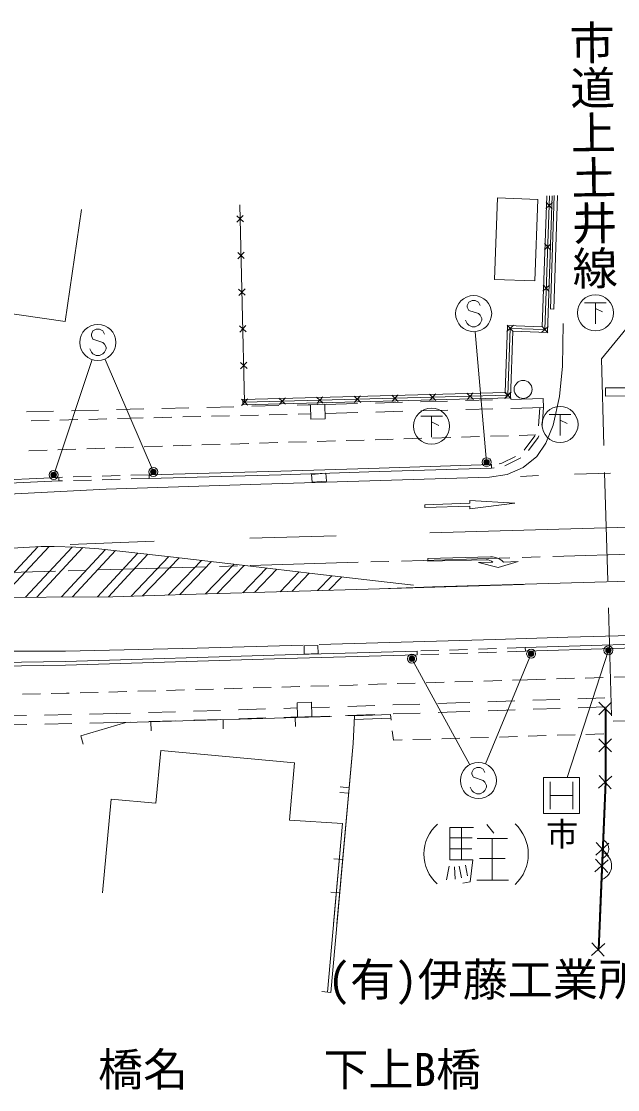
# Model space of a CAD drawing. Units: millimetres, scale not verified. Extents: x 40000 to 680000, y 20000 to 380000.
# Drawn here: x 411050 to 444123, y 256144 to 315375 of the extents above; entities that cross this region are included whole.
import ezdxf
from ezdxf.enums import TextEntityAlignment as Align

# ---------------------------------------------------------------- set-up
doc = ezdxf.new("R2010")
doc.units = ezdxf.units.MM
doc.header["$LTSCALE"] = 1000
doc.header["$PDMODE"] = 32
doc.header["$PDSIZE"] = 500
doc.linetypes.add('DASHED', pattern=[7.5, 6, -1.5])
for name, color, linetype, lineweight in [('M-BGD', 7, 'Continuous', 13), ('M-BGD-EXST', 7, 'Continuous', 13), ('M-BMK', 2, 'Continuous', 13), ('M-BMK-HTXT', 7, 'Continuous', 13), ('M-STR-HTXT', 7, 'Continuous', 13), ('M-STR-STR1', 1, 'DASHED', 13), ('M-STR-STRC', 7, 'Continuous', 13)]:
    doc.layers.add(name, color=color, linetype=linetype, lineweight=lineweight)
doc.styles.add('@ＭＳ ゴシック', font='')
doc.styles.add('ＭＳ ゴシック', font='')
doc.styles.get('@ＭＳ ゴシック').set_extended_font_data('@MS Gothic')
doc.styles.get('ＭＳ ゴシック').set_extended_font_data('MS Gothic')

msp = doc.modelspace()

# ---------------------------------------------------------------- linework, layer by layer
at = {"layer": 'M-BGD'}
for p, q in [((440189, 305700), (439940, 298441)), ((440339, 305704), (440084, 298286)), ((440489, 305709), (440229, 298130)), ((440396, 299417), (440605, 305712)), ((440576, 299411), (440786, 305717)), ((423435, 294260), (423163, 305196)), ((437452, 305589), (437286, 301064)), ((437452, 305589), (439700, 305507)), ((439700, 305507), (439534, 300981)), ((440504, 305340), (440138, 304999)), ((440491, 304987), (440150, 305352)), ((413480, 298729), (414395, 304937)), ((423001, 304596), (423363, 304251)), ((423009, 304242), (423354, 304605)), ((440425, 303045), (440059, 302704)), ((440413, 302692), (440071, 303057)), ((423051, 302563), (423414, 302218)), ((423060, 302210), (423405, 302572)), ((439534, 300981), (437286, 301058)), ((423102, 300530), (423464, 300186)), ((423111, 300177), (423455, 300539)), ((440346, 300751), (439980, 300410)), ((440334, 300397), (439993, 300763)), ((405408, 299908), (413480, 298729)), ((440394, 299429), (440576, 299411)), ((437994, 298538), (438335, 298172)), ((423153, 298498), (423515, 298153)), ((423162, 298144), (423506, 298506)), ((437886, 294789), (438020, 298510)), ((437982, 298185), (438348, 298525)), ((438020, 298510), (439940, 298441)), ((438030, 294643), (438165, 298355)), ((438165, 298355), (440084, 298286)), ((438175, 294497), (438309, 298200)), ((438309, 298200), (440229, 298130)), ((440267, 298456), (439901, 298115)), ((440267, 298456), (439902, 298115)), ((439914, 298469), (440255, 298102)), ((440255, 298103), (439914, 298468)), ((423203, 296465), (423566, 296120)), ((423212, 296111), (423557, 296474)), ((423617, 294088), (423254, 294432)), ((423254, 294432), (423616, 294088)), ((423263, 294079), (423607, 294441)), ((423263, 294079), (423608, 294441)), ((437886, 294789), (423331, 294407)), ((423339, 294107), (423332, 294407)), ((438175, 294497), (423339, 294107)), ((438030, 294643), (423435, 294260)), ((427787, 294197), (427424, 294541)), ((427433, 294188), (427777, 294551)), ((429872, 294252), (429509, 294596)), ((429518, 294243), (429862, 294605)), ((434042, 294362), (433679, 294706)), ((433688, 294352), (434032, 294715)), ((437191, 294386), (435692, 294346)), ((436127, 294416), (435764, 294760)), ((435773, 294407), (436117, 294770)), ((437847, 294473), (438213, 294813)), ((438212, 294471), (437849, 294815)), ((437858, 294462), (438202, 294824)), ((437860, 294826), (438201, 294460)), ((439996, 294460), (438191, 294412)), ((440009, 293960), (439996, 294460)), ((415329, 293823), (413829, 293784)), ((417089, 293869), (416329, 293849)), ((417841, 293887), (417090, 293869)), ((420340, 293948), (418841, 293911)), ((422840, 294009), (421340, 293972)), ((425339, 294070), (423839, 294033)), ((427090, 294113), (426339, 294094)), ((427956, 294149), (426960, 294116)), ((429694, 294188), (427889, 294141)), ((432193, 294254), (430693, 294214)), ((434692, 294320), (433193, 294280)), ((434705, 293820), (433205, 293781)), ((437204, 293886), (435705, 293846)), ((440009, 293960), (438204, 293912)), ((439808, 293955), (439735, 292957)), ((440009, 293960), (439935, 292963)), ((412830, 293758), (411330, 293720)), ((412592, 293252), (411592, 293226)), ((414191, 293293), (413192, 293268)), ((415791, 293335), (414791, 293309)), ((417102, 293369), (416391, 293350)), ((417804, 293386), (417102, 293369)), ((419403, 293425), (418403, 293400)), ((421003, 293464), (420003, 293439)), ((422602, 293503), (421602, 293478)), ((424202, 293542), (423202, 293518)), ((425801, 293581), (424801, 293557)), ((427103, 293613), (426401, 293596)), ((429707, 293688), (427902, 293641)), ((432206, 293754), (430706, 293715)), ((424268, 291988), (425267, 292018)), ((425867, 292036), (426866, 292066)), ((427466, 292083), (428466, 292113)), ((429066, 292131), (430065, 292161)), ((430665, 292178), (431349, 292199)), ((431349, 292199), (431664, 292208)), ((432264, 292226), (433264, 292256)), ((433863, 292274), (434863, 292304)), ((435463, 292322), (436462, 292352)), ((437062, 292370), (438061, 292400)), ((438661, 292418), (439579, 292446)), ((439536, 292392), (438930, 291596)), ((439718, 292301), (439171, 291584)), ((439750, 292394), (439718, 292301)), ((411474, 291572), (412474, 291607)), ((413073, 291627), (414073, 291662)), ((414673, 291682), (415672, 291717)), ((416272, 291738), (417271, 291772)), ((417871, 291793), (418870, 291827)), ((419470, 291846), (420469, 291875)), ((421069, 291893), (422069, 291923)), ((422668, 291941), (423668, 291970)), ((437703, 290870), (437550, 290851)), ((438460, 291247), (437703, 290870)), ((438754, 291171), (437860, 290725)), ((418130, 290234), (417130, 290205)), ((425448, 290440), (418130, 290234)), ((418135, 290034), (418130, 290234)), ((425453, 290240), (418135, 290034)), ((437123, 290798), (437129, 290598)), ((437275, 290616), (437129, 290598)), ((413331, 290096), (413129, 290091)), ((413135, 289891), (413129, 290091)), ((413337, 289896), (413135, 289891)), ((414931, 290142), (413931, 290114)), ((414937, 289942), (413937, 289914)), ((416530, 290188), (415531, 290159)), ((416536, 289988), (415536, 289960)), ((418135, 290034), (417136, 290005)), ((433001, 280460), (433008, 280260)), ((434202, 280498), (433203, 280467)), ((434209, 280298), (433209, 280267)), ((435802, 280549), (434802, 280517)), ((435808, 280349), (434808, 280317)), ((437401, 280600), (436401, 280568)), ((437407, 280400), (436408, 280368)), ((439000, 280650), (438001, 280619)), ((439006, 280450), (438007, 280419)), ((439000, 280650), (439006, 280450)), ((442327, 278966), (443327, 278995)), ((443926, 279012), (444926, 279041)), ((422305, 278372), (423304, 278401)), ((423904, 278418), (424903, 278447)), ((425503, 278465), (426503, 278494)), ((427103, 278511), (428102, 278540)), ((428702, 278558), (429452, 278579)), ((429452, 278579), (429701, 278587)), ((430301, 278605), (431301, 278636)), ((431900, 278654), (432900, 278684)), ((433500, 278703), (434499, 278733)), ((435099, 278751), (436098, 278782)), ((436698, 278800), (437698, 278830)), ((438297, 278849), (439128, 278874)), ((439128, 278874), (440128, 278903)), ((440728, 278920), (441727, 278949)), ((411109, 278076), (412108, 278093)), ((412708, 278103), (413556, 278118)), ((413556, 278118), (413708, 278122)), ((414308, 278139), (415307, 278168)), ((415907, 278186), (416907, 278215)), ((417507, 278232), (418506, 278261)), ((419106, 278279), (420105, 278308)), ((420705, 278325), (421705, 278354)), ((443415, 277867), (441915, 277817)), ((424600, 277252), (423101, 277205)), ((426354, 277307), (425600, 277283)), ((428149, 277356), (427148, 277323)), ((430648, 277439), (429149, 277389)), ((433147, 277523), (431648, 277473)), ((435148, 277589), (434146, 277556)), ((435919, 277615), (435148, 277589)), ((438417, 277699), (436918, 277649)), ((440916, 277783), (439417, 277733)), ((440931, 277283), (439432, 277233)), ((443429, 277367), (441930, 277317)), ((443782, 276922), (443074, 277629)), ((443782, 277629), (443075, 276922)), ((411338, 276894), (409839, 276864)), ((413838, 276945), (412338, 276915)), ((416350, 276995), (414838, 276965)), ((417104, 277018), (416350, 276995)), ((419603, 277096), (418103, 277050)), ((422101, 277174), (420602, 277127)), ((422116, 276674), (420616, 276628)), ((422236, 276658), (422250, 276158)), ((424614, 276752), (423115, 276706)), ((426369, 276807), (425614, 276784)), ((426234, 276773), (426249, 276273)), ((428166, 276856), (427163, 276823)), ((429524, 276867), (429024, 276887)), ((430664, 276940), (429165, 276890)), ((431518, 276944), (429524, 276867)), ((431526, 276744), (429532, 276667)), ((431555, 276627), (431518, 276944)), ((433163, 277023), (431664, 276973)), ((435165, 277090), (434162, 277056)), ((435933, 277116), (435165, 277090)), ((438432, 277199), (436933, 277149)), ((411350, 276395), (409850, 276365)), ((413849, 276445), (412350, 276415)), ((416362, 276495), (414849, 276465)), ((417118, 276519), (416362, 276495)), ((419617, 276597), (418117, 276550)), ((418238, 276543), (418252, 276043)), ((431685, 275518), (431625, 276032)), ((444566, 276600), (443879, 276576)), ((414343, 275770), (414483, 275290)), ((432167, 275533), (431685, 275518)), ((433767, 275581), (432767, 275551)), ((435366, 275629), (434366, 275599)), ((436965, 275677), (435966, 275647)), ((438564, 275725), (437565, 275695)), ((440164, 275774), (439164, 275744)), ((441763, 275822), (440763, 275792)), ((443362, 275870), (442363, 275840)), ((443782, 275587), (443075, 274879)), ((443782, 274880), (443075, 275587)), ((418782, 274939), (418517, 272020)), ((440004, 271453), (440004, 273453)), ((440004, 273453), (442004, 273453)), ((440379, 273203), (440379, 271703)), ((441629, 273203), (441629, 271703)), ((442004, 273453), (442004, 271453)), ((443797, 273529), (443061, 272852)), ((443767, 272822), (443091, 273559)), ((429212, 272577), (428714, 272622)), ((429239, 272879), (428741, 272924)), ((440379, 272453), (441629, 272453)), ((442004, 271453), (440004, 271453)), ((436873, 270853), (437250, 270362)), ((436873, 270853), (437250, 270362)), ((436127, 270673), (434815, 270673)), ((434815, 270673), (434815, 268878)), ((436127, 270673), (434815, 270673)), ((434815, 270673), (434815, 268878)), ((434815, 270099), (436045, 270099)), ((434815, 270099), (436045, 270099)), ((435471, 270673), (435471, 268878)), ((435471, 270673), (435471, 268878)), ((436332, 270067), (438012, 270067)), ((436332, 270067), (438012, 270067)), ((437160, 270067), (437160, 267755)), ((437160, 270067), (437160, 267755)), ((443640, 269818), (442904, 269141)), ((443610, 269111), (442934, 269848)), ((428877, 268895), (428379, 268940)), ((434815, 269493), (436037, 269493)), ((434815, 269493), (436037, 269493)), ((436455, 268952), (437889, 268952)), ((436455, 268952), (437889, 268952)), ((443571, 268182), (442894, 268918)), ((434783, 268542), (434627, 267780)), ((434783, 268542), (434627, 267780)), ((434815, 268878), (436086, 268878)), ((434815, 268878), (436086, 268878)), ((435070, 268501), (435119, 267821)), ((435070, 268501), (435119, 267821)), ((435332, 268542), (435463, 267895)), ((435332, 268542), (435463, 267895)), ((435684, 268583), (435799, 268001)), ((435684, 268583), (435799, 268001)), ((436086, 268878), (435947, 267657)), ((436086, 268878), (435947, 267657)), ((443601, 268889), (442864, 268212)), ((436307, 267755), (438061, 267755)), ((436307, 267755), (438061, 267755)), ((435947, 267657), (435529, 267583)), ((435947, 267657), (435529, 267583)), ((428710, 267056), (428212, 267101)), ((443404, 264248), (442668, 263572)), ((443374, 263542), (442698, 264278)), ((428209, 261535), (427711, 261580))]:
    msp.add_line(p, q, dxfattribs=at)
at = {"layer": 'M-BGD', "color": 5}
for p, q in [((425702, 294143), (425339, 294487)), ((425348, 294133), (425692, 294496)), ((431957, 294307), (431594, 294651)), ((431603, 294298), (431947, 294660))]:
    msp.add_line(p, q, dxfattribs=at)
at = {"layer": 'M-BGD'}
for points in [[(427909, 293343), (427889, 294142), (427090, 294121), (427110, 293322)], [(427178, 289824), (427975, 289884), (427942, 290318), (427145, 290258)], [(426743, 280297), (427516, 280320), (427502, 280777), (426729, 280754)], [(427139, 277619), (426345, 277595), (426369, 276801), (427163, 276826)]]:
    msp.add_lwpolyline(points, close=True, dxfattribs=at)
for points in [[(437123, 290798), (430315, 290589), (425447, 290440)], [(437129, 290598), (430321, 290390), (425453, 290240)], [(413126, 290090), (404858, 289714), (397543, 289400), (392679, 289187)], [(413135, 289891), (404867, 289514), (397552, 289200), (392688, 288988)], [(439000, 280650), (448733, 280952), (457255, 281189)], [(439006, 280450), (448739, 280752), (457260, 280989)], [(433001, 280460), (425687, 280246), (413494, 279878), (406176, 279772)], [(433007, 280260), (425693, 280046), (413499, 279678), (406179, 279572)], [(443428, 277276), (443429, 273190), (443036, 263910)], [(443096, 263908), (443489, 273189), (443488, 277276)], [(443428, 277276), (443429, 273190), (443115, 265769)], [(443175, 265771), (443489, 273189), (443488, 277276)], [(414343, 275770), (416852, 276503), (428254, 276831)], [(429524, 276867), (429463, 275337), (428209, 261535)], [(429524, 276867), (429463, 275337), (428554, 265338)], [(425922, 271081), (426207, 274265), (418782, 274939)], [(418494, 272022), (416026, 272243), (415558, 267057)], [(428359, 265332), (428855, 270900), (425922, 271081)], [(428023, 261552), (428855, 270900), (425922, 271081)]]:
    msp.add_lwpolyline(points, dxfattribs=at)
msp.add_circle((438882, 294966), 500, dxfattribs=at)
msp.add_circle((438882, 294966), 500, dxfattribs=at)
for centre, radius, start, end in [((435609, 269206), 2228, 131.69789, 228.01917), ((435609, 269206), 2228, 131.69789, 228.01917), ((436886, 269198), 2282, 312.86378, 47.4164), ((436886, 269198), 2282, 312.86378, 47.4164), ((443066, 269491), 567, 295.64735, 59.50238), ((442980, 268562), 812, 290.19473, 64.955)]:
    msp.add_arc(centre, radius, start, end, dxfattribs=at)
at = {"layer": 'M-BGD-EXST'}
for p, q in [((442289, 299763), (443489, 299763)), ((442889, 299763), (442889, 298613)), ((442889, 299463), (443289, 299263)), ((433200, 293476), (434400, 293476)), ((433200, 293476), (434400, 293476)), ((433800, 293476), (433800, 292326)), ((433800, 293476), (433800, 292326)), ((440326, 293572), (441526, 293572)), ((440926, 293572), (440926, 292422)), ((440926, 293272), (441326, 293072)), ((433800, 293176), (434200, 292976)), ((433800, 293176), (434200, 292976))]:
    msp.add_line(p, q, dxfattribs=at)
for centre in [(442889, 299213), (433800, 292926), (433800, 292926), (440926, 293022)]:
    msp.add_circle(centre, 1000, dxfattribs=at)
at = {"layer": 'M-BMK'}
for p, q in [((438134, 285630), (432137, 285453)), ((439833, 285681), (438834, 285651)), ((446530, 285879), (440533, 285701)), ((414644, 284936), (413645, 284906)), ((421341, 285134), (415344, 284956)), ((423041, 285184), (422041, 285154)), ((429738, 285382), (423740, 285205)), ((431437, 285432), (430437, 285403)), ((412945, 284885), (406948, 284708))]:
    msp.add_line(p, q, dxfattribs=at)
at = {"layer": 'M-STR-HTXT'}
for p, q in [((436851, 290934), (436225, 298160)), ((412843, 290229), (414977, 296619)), ((418371, 290395), (415698, 296636)), ((439326, 280311), (436785, 274206)), ((443612, 280504), (441329, 273454)), ((432709, 280035), (435922, 274153))]:
    msp.add_line(p, q, dxfattribs=at)
for centre, radius in [((436851, 290934), 150), ((436851, 290934), 120), ((436851, 290934), 90), ((436851, 290934), 60), ((436851, 290934), 30), ((436851, 290934), 20), ((412843, 290229), 150), ((412843, 290229), 120), ((412843, 290229), 90), ((412843, 290229), 60), ((412843, 290229), 30), ((412843, 290229), 20), ((418371, 290395), 150), ((418371, 290395), 120), ((418371, 290395), 90), ((418371, 290395), 60), ((418371, 290395), 30), ((418371, 290395), 20), ((432709, 280035), 150), ((439326, 280311), 150), ((439326, 280311), 120), ((439326, 280311), 90), ((439326, 280311), 60), ((439326, 280311), 30), ((439326, 280311), 20), ((443612, 280504), 150), ((443612, 280504), 120), ((443612, 280504), 90), ((443612, 280504), 60), ((443612, 280504), 30), ((443612, 280504), 20), ((432709, 280035), 120), ((432709, 280035), 90), ((432709, 280035), 60), ((432709, 280035), 30), ((432709, 280035), 20)]:
    msp.add_circle(centre, radius, dxfattribs=at)
for p in [(436851, 290934), (412843, 290229), (418371, 290395), (432709, 280035), (439326, 280311), (443612, 280504)]:
    msp.add_point(p, dxfattribs=at)
at = {"layer": 'M-STR-STR1'}
for p in [(446741, 300956), (443780, 276864)]:
    msp.add_line(p, (443225, 296672), dxfattribs=at)
at = {"layer": 'M-STR-STRC'}
for p, q in [((435865, 299807), (435774, 299625)), ((436047, 299898), (435865, 299807)), ((436228, 299898), (436047, 299898)), ((436410, 299807), (436228, 299898)), ((436501, 299625), (436410, 299807)), ((435774, 299625), (435774, 299534)), ((435774, 299534), (435865, 299352)), ((435865, 299352), (436410, 299170)), ((436410, 299170), (436501, 299079)), ((435774, 298625), (435683, 298807)), ((435865, 298534), (435774, 298625)), ((436047, 298443), (435865, 298534)), ((436410, 298534), (436228, 298443)), ((436501, 298625), (436410, 298534)), ((436501, 299079), (436592, 298898)), ((436592, 298807), (436501, 298625)), ((436592, 298898), (436592, 298807)), ((415023, 298212), (414933, 298030)), ((414933, 298030), (414933, 297939)), ((414933, 297939), (415023, 297757)), ((415205, 298303), (415023, 298212)), ((415387, 298303), (415205, 298303)), ((415569, 298212), (415387, 298303)), ((415660, 298030), (415569, 298212)), ((436228, 298443), (436047, 298443)), ((415023, 297757), (415569, 297575)), ((415569, 297575), (415660, 297485)), ((415660, 297485), (415751, 297303)), ((414933, 297030), (414842, 297212)), ((415023, 296939), (414933, 297030)), ((415205, 296848), (415023, 296939)), ((415387, 296848), (415205, 296848)), ((415569, 296939), (415387, 296848)), ((415660, 297030), (415569, 296939)), ((415751, 297212), (415660, 297030)), ((415751, 297303), (415751, 297212)), ((443449, 295053), (446159, 295054)), ((443449, 294603), (443449, 295053)), ((443449, 294603), (446168, 294604)), ((443730, 290318), (441731, 290260)), ((439728, 290201), (438729, 290149)), ((439731, 290202), (439728, 290201)), ((438422, 288665), (435916, 288803)), ((435916, 288803), (435921, 288653)), ((435932, 288353), (435926, 288503)), ((438422, 288665), (435932, 288353)), ((433709, 287008), (462850, 287875)), ((423716, 286716), (428510, 286856)), ((411983, 286254), (409342, 283438)), ((412599, 286252), (409962, 283441)), ((413867, 286228), (411289, 283449)), ((414451, 286195), (411906, 283452)), ((415721, 286094), (413278, 283460)), ((413759, 286369), (418418, 286562)), ((416275, 286030), (413895, 283464)), ((417511, 285892), (415266, 283472)), ((418068, 285830), (415883, 283475)), ((419237, 285701), (417132, 283507)), ((419799, 285637), (417774, 283526)), ((433591, 285594), (437076, 285681)), ((433591, 285594), (433595, 285444)), ((436837, 285525), (433595, 285444)), ((421043, 285489), (419201, 283568)), ((421602, 285423), (419842, 283588)), ((422847, 285275), (421269, 283630)), ((423406, 285209), (421910, 283649)), ((424652, 285063), (423336, 283691)), ((425213, 284997), (423978, 283710)), ((438597, 285418), (437797, 285398)), ((426458, 284851), (425403, 283752)), ((427019, 284786), (426045, 283770)), ((428266, 284641), (427471, 283812)), ((428827, 284576), (428112, 283831)), ((463452, 284889), (433851, 284024)), ((427559, 280818), (437334, 281107)), ((436127, 273916), (436036, 273734)), ((436036, 273734), (436036, 273643)), ((436309, 274007), (436127, 273916)), ((436490, 274007), (436309, 274007)), ((436672, 273916), (436490, 274007)), ((436763, 273734), (436672, 273916)), ((436036, 273643), (436127, 273461)), ((436127, 273461), (436672, 273279)), ((436672, 273279), (436763, 273188)), ((436763, 273188), (436854, 273007)), ((436036, 272734), (435945, 272916)), ((436127, 272643), (436036, 272734)), ((436309, 272552), (436127, 272643)), ((436490, 272552), (436309, 272552)), ((436672, 272643), (436490, 272552)), ((436763, 272734), (436672, 272643)), ((436854, 272916), (436763, 272734)), ((436854, 273007), (436854, 272916))]:
    msp.add_line(p, q, dxfattribs=at)
for points in [[(350522, 286035), (359041, 286304), (369141, 286592), (376187, 286839), (382176, 287179), (393628, 287996), (405186, 288832), (410339, 289158), (415760, 289435), (424326, 289717), (437016, 290106), (438003, 290245), (438882, 290631), (439638, 291249), (440145, 291981), (440543, 292984), (440899, 294579), (441056, 296257), (441099, 298615)], [(435926, 288503), (433428, 288416), (433423, 288566), (435921, 288653)], [(371077, 283639), (377915, 283928), (384650, 284341), (396821, 285225), (406977, 285964), (412144, 286263)], [(432807, 284119), (430693, 284360), (427329, 284750), (423616, 285184), (419485, 285674), (416671, 285985), (415349, 286137), (414081, 286219), (412865, 286266), (412144, 286263)], [(438597, 285418), (437505, 285091), (436398, 285364), (437197, 285384)], [(438907, 284155), (430907, 283914), (420741, 283614), (416120, 283476), (408733, 283434), (401022, 283537), (393565, 283636), (382395, 283778), (371077, 283639)], [(433851, 284024), (430907, 283914), (420741, 283614), (416120, 283476), (408733, 283434), (401022, 283537), (393565, 283636), (382395, 283778), (371077, 283639)], [(340426, 279745), (351923, 280097), (366407, 280518), (372809, 280693), (382223, 280783), (393411, 280649), (402743, 280531), (409205, 280449), (413502, 280455), (420802, 280615), (426675, 280793)], [(444857, 281316), (441351, 281228), (437334, 281107)]]:
    msp.add_lwpolyline(points, dxfattribs=at)
for centre in [(436137, 299170), (415296, 297575), (436399, 273279)]:
    msp.add_circle(centre, 1000, dxfattribs=at)
for centre, radius, end in [((436849, 285025), 500, 91.4212), ((437101, 284681), 1000, 91.42119)]:
    msp.add_arc(centre, radius, 45.84818, end, dxfattribs=at)

# ---------------------------------------------------------------- texts
at = {"layer": 'M-BGD', "style": 'ＭＳ ゴシック'}
msp.add_text('(有)伊藤工業所', height=1833, dxfattribs=at).set_placement((428035, 260780), align=Align.BOTTOM_LEFT)
at = {"layer": 'M-BMK-HTXT', "style": '@ＭＳ ゴシック'}
msp.add_text('市道上土井線', height=1833, rotation=270.77, dxfattribs=at).set_placement((442657, 315461), align=Align.MIDDLE_LEFT)
at = {"layer": 'M-STR-HTXT', "style": 'ＭＳ ゴシック'}
msp.add_text('市', height=1320, dxfattribs=at).set_placement((441047, 270315), align=Align.MIDDLE_CENTER)
msp.add_text('橋名\u3000\u3000\u3000下上B橋', height=1833, dxfattribs=at).set_placement((415301, 255799), align=Align.BOTTOM_LEFT)

doc.saveas('drawing.dxf')
